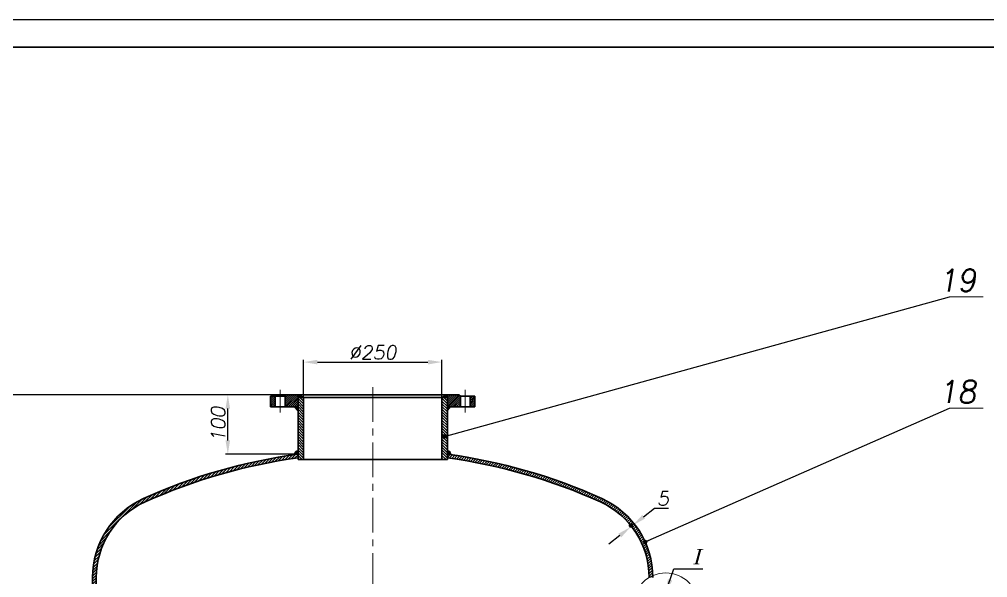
# Model space of a CAD drawing. Extents: x -45808 to 5458, y -9631 to 5897.
# Drawn here: x -44929 to -43177, y -2240 to -1231 of the extents above; entities that cross this region are included whole.
import ezdxf

# ---------------------------------------------------------------- set-up
doc = ezdxf.new("R2010")
doc.units = 0
doc.header["$LTSCALE"] = 50
doc.header["$MEASUREMENT"] = 0
doc.linetypes.add('CENTER', pattern=[2, 1.25, -0.25, 0.25, -0.25])
doc.layers.get('0').update_dxf_attribs({"linetype": 'CONTINUOUS', "plot": 0})
doc.layers.get('DEFPOINTS').update_dxf_attribs({"linetype": 'CONTINUOUS'})
for name, color, linetype, lineweight in [('Dam', 2, 'CONTINUOUS', 30), ('kthuoc', 3, 'CONTINUOUS', 13), ('manh', 4, 'CONTINUOUS', 13), ('Net manh', 3, 'CONTINUOUS', 13), ('Tam', 1, 'CENTER', 13), ('Tam dut', 1, 'CENTER', 13)]:
    doc.layers.add(name, color=color, linetype=linetype, lineweight=lineweight)
doc.styles.add('chu2.5', font='txt.shx', dxfattribs={"oblique": 10, "height": 25})
doc.styles.add('STYLE1', font='txt.shx', dxfattribs={"oblique": 15, "height": 25})
doc.dimstyles.new('kichthuoc2.5', dxfattribs={"dimtxt": 25, "dimasz": 25, "dimexe": 4, "dimexo": 0, "dimgap": 5, "dimtad": 1, "dimtoh": 1, "dimdec": 0, "dimzin": 0, "dimdsep": 46, "dimtxsty": 'chu2.5', "dimcen": 5, "dimclrd": 256, "dimclre": 256, "dimclrt": 256, "dimadec": 0, "dimazin": 0, "dimtfac": 1, "dimtdec": 0, "dimtmove": 0, "dimatfit": 0, "dimfxl": 1, "dimtolj": 1, "dimtzin": 0, "dimarcsym": 0})
doc.dimstyles.new('TH', dxfattribs={"dimscale": 0, "dimtxt": 2.5, "dimasz": 25, "dimexe": 20, "dimexo": 5, "dimgap": 8, "dimtad": 1, "dimdec": 0, "dimzin": 0, "dimdsep": 46, "dimtxsty": 'STYLE1', "dimcen": 0, "dimse2": 1, "dimsd2": 1, "dimclrd": 6, "dimclre": 6, "dimclrt": 11, "dimadec": 0, "dimazin": 0, "dimtfac": 1, "dimtdec": 0, "dimtofl": 0, "dimtmove": 0, "dimatfit": 3, "dimfxl": 1, "dimtolj": 1, "dimtzin": 0, "dimarcsym": 0})
pattern_1 = [(225, (-34488.0226, 2620.983), (1.76776695, -1.76776695), [])]
pattern_2 = [(45, (-393.232, 0), (-2.45523188, 2.45523188), [])]
pattern_3 = [(135, (-393.232, 0), (-2.45523188, -2.45523188), [])]

# ---------------------------------------------------------------- blocks, each defined once
blk = doc.blocks.new('*D23')
at = {"layer": 'DEFPOINTS', "color": 0}
for p in [(-44393.2, -1909.2), (-45168.8, -2286.9), (-44985.2, -2286.9)]:
    blk.add_point(p, dxfattribs=at)
at = {"layer": 'kthuoc', "lineweight": -2}
for p, q in [((-44393.2, -1909.2), (-45172.8, -1909.2)), ((-45168.8, -1934.2), (-45168.8, -2261.9)), ((-44985.2, -2286.9), (-45172.8, -2286.9))]:
    blk.add_line(p, q, dxfattribs=at)
at = {"layer": 'kthuoc'}
for points in [[(-45172.9, -1934.2), (-45164.6, -1934.2), (-45168.8, -1909.2)], [(-45172.9, -2261.9), (-45164.6, -2261.9), (-45168.8, -2286.9)]]:
    blk.add_solid(points, dxfattribs=at)
at = {"layer": 'kthuoc', "insert": (-45186.3, -2098), "char_height": 25, "attachment_point": 5, "rotation": 90, "style": 'chu2.5'}
blk.add_mtext('\\A1;380', dxfattribs=at)
blk = doc.blocks.new('*D48')
at = {"layer": 'DEFPOINTS', "color": 0}
for p in [(-44164.6, -1850.2), (-44414.6, -2007.9), (-44164.6, -2019.3)]:
    blk.add_point(p, dxfattribs=at)
at = {"layer": 'Net manh', "lineweight": -2}
for p, q in [((-44414.6, -2007.9), (-44414.6, -1846.2)), ((-44389.6, -1850.2), (-44189.6, -1850.2)), ((-44164.6, -2019.3), (-44164.6, -1846.2))]:
    blk.add_line(p, q, dxfattribs=at)
at = {"layer": 'Net manh'}
for points in [[(-44389.6, -1846.1), (-44389.6, -1854.4), (-44414.6, -1850.2)], [(-44189.6, -1846.1), (-44189.6, -1854.4), (-44164.6, -1850.2)]]:
    blk.add_solid(points, dxfattribs=at)
at = {"layer": 'Net manh', "insert": (-44289.6, -1832.7), "char_height": 25, "attachment_point": 5, "style": 'chu2.5'}
blk.add_mtext('\\A1;%%c250', dxfattribs=at)
blk = doc.blocks.new('*D49')
at = {"layer": 'DEFPOINTS', "color": 0}
for p in [(-43823.2, -2148.2), (-43819.2, -2145.1), (-43819.2, -2145.1)]:
    blk.add_point(p, dxfattribs=at)
at = {"layer": 'kthuoc', "lineweight": -2}
for p, q in [((-43799.6, -2129.7), (-43779.9, -2114.2)), ((-43779.9, -2114.2), (-43754.5, -2114.2)), ((-43823.2, -2148.2), (-43825.6, -2145)), ((-43823.2, -2148.2), (-43819.2, -2145.1)), ((-43819.2, -2145.1), (-43821.7, -2141.9)), ((-43842.8, -2163.6), (-43862.5, -2179))]:
    blk.add_line(p, q, dxfattribs=at)
at = {"layer": 'kthuoc'}
for points in [[(-43802.1, -2126.4), (-43797, -2132.9), (-43819.2, -2145.1)], [(-43845.4, -2160.3), (-43840.3, -2166.9), (-43823.2, -2148.2)]]:
    blk.add_solid(points, dxfattribs=at)
at = {"layer": 'kthuoc', "insert": (-43764.7, -2096.7), "char_height": 25, "attachment_point": 5, "style": 'chu2.5'}
blk.add_mtext('\\A1;5', dxfattribs=at)
blk = doc.blocks.new('*D88')
at = {"layer": 'DEFPOINTS', "color": 0}
for p in [(-44551.6, -1909.2), (-44400.6, -1909.2), (-44424.6, -2016.6)]:
    blk.add_point(p, dxfattribs=at)
at = {"layer": 'Net manh', "lineweight": -2}
for p, q in [((-44400.6, -1909.2), (-44555.6, -1909.2)), ((-44551.6, -1991.6), (-44551.6, -1934.2)), ((-44424.6, -2016.6), (-44555.6, -2016.6))]:
    blk.add_line(p, q, dxfattribs=at)
at = {"layer": 'Net manh'}
for points in [[(-44555.8, -1934.2), (-44547.5, -1934.2), (-44551.6, -1909.2)], [(-44555.8, -1991.6), (-44547.5, -1991.6), (-44551.6, -2016.6)]]:
    blk.add_solid(points, dxfattribs=at)
at = {"layer": 'Net manh', "insert": (-44569.1, -1962.9), "char_height": 25, "attachment_point": 5, "rotation": 90, "style": 'chu2.5'}
blk.add_mtext('\\A1;100', dxfattribs=at)

msp = doc.modelspace()

# ---------------------------------------------------------------- hatches: boundary and pattern name
at = {"layer": 'kthuoc'}
h = msp.add_hatch(dxfattribs=at)
h.set_pattern_fill('ANSI31', color=256, scale=20, angle=180, style=0)
h.set_pattern_definition(pattern_1)
h.paths.add_polyline_path([(-44474.6, -1911.7), (-44474.6, -1931.2), (-44466.1, -1931.2), (-44466.1, -1911.7)])
h.paths.add_polyline_path([(-44445.6, -1909.2), (-44448.1, -1911.7), (-44448.1, -1931.2), (-44424.6, -1931.2), (-44424.6, -1909.2)])
for points in [[(-44424.6, -1909.2), (-44424.6, -1914.2), (-44414.6, -1914.2)], [(-44164.6, -1914.2), (-44154.6, -1914.2), (-44154.6, -1909.2)], [(-44432.4, -1931.2), (-44424.6, -1939), (-44424.6, -1931.2)], [(-44148.6, -1931.2), (-44154.6, -1937.2), (-44154.6, -1931.2)], [(-44431, -2017.5, -0.00162), (-44424.6, -2016.6), (-44424.6, -2010.1, 0.45531)], [(-44148.2, -2017.5, 0.00162), (-44154.6, -2016.6), (-44154.6, -2010.1, -0.45531)]]:
    msp.add_hatch(color=256, dxfattribs=at).paths.add_polyline_path(points)
h = msp.add_hatch(dxfattribs=at)
h.set_pattern_fill('ANSI31', color=256, scale=20, angle=180, style=0)
h.set_pattern_definition(pattern_1)
h.paths.add_polyline_path([(-44113.1, -1931.2), (-44104.6, -1931.2), (-44104.6, -1911.7), (-44113.1, -1911.7)])
h.paths.add_polyline_path([(-44131.1, -1931.2), (-44131.1, -1911.7), (-44133.6, -1909.2), (-44154.6, -1909.2), (-44154.6, -1931.2)])
at = {"layer": 'Net manh'}
h = msp.add_hatch(dxfattribs=at)
h.set_pattern_fill('ANSI31', color=256, scale=27.777778, angle=90, style=0)
h.set_pattern_definition(pattern_3)
h.paths.add_polyline_path([(-44414.6, -1914.2), (-44424.6, -1914.2), (-44424.6, -2026.3), (-44414.6, -2026.3)])
h = msp.add_hatch(dxfattribs=at)
h.set_pattern_fill('ANSI31', color=256, scale=27.777778, angle=90, style=0)
h.set_pattern_definition(pattern_3)
h.paths.add_polyline_path([(-44164.6, -1914.2), (-44154.6, -1914.2), (-44154.6, -2026.3), (-44164.6, -2026.3)])
h = msp.add_hatch(dxfattribs=at)
h.set_pattern_fill('ANSI31', color=256, scale=27.777778, style=0)
h.set_pattern_definition(pattern_2)
h.paths.add_polyline_path([(-44704.1, -2096.8, 0.294716), (-44796.3, -2239.5), (-44789.6, -2239.5, -0.294716), (-44701.4, -2102.8, -0.07237), (-44424.6, -2023.3), (-44424.6, -2016.6, 0.072597)])
h = msp.add_hatch(dxfattribs=at)
h.set_pattern_fill('ANSI31', color=256, scale=27.777778, style=0)
h.set_pattern_definition(pattern_2)
h.paths.add_polyline_path([(-43875.1, -2096.8, -0.294716), (-43782.9, -2239.5), (-43789.6, -2239.5, 0.294716), (-43877.8, -2102.8, 0.07237), (-44154.6, -2023.3), (-44154.6, -2016.6, -0.072597)])
h = msp.add_hatch(dxfattribs=at)
h.set_pattern_fill('ANSI31', color=256, scale=27.777778, style=0)
h.set_pattern_definition(pattern_2)
h.paths.add_polyline_path([(-44789.6, -2239.5), (-44796.3, -2239.5), (-44796.3, -2279.5), (-44789.6, -2279.5)])

# ---------------------------------------------------------------- linework, layer by layer
msp.add_lwpolyline([(-45808, -9631.1), (-45808, -1231.1), (-39868, -1231.1), (-39868, -9631.1), (-45808, -9631.1)], close=True)
at = {"layer": 'Dam'}
for p, q in [((-45558, -1281.1), (-39918, -1281.1)), ((-44474.6, -1931.2), (-44474.6, -1911.7)), ((-44474.6, -1911.7), (-44448.1, -1911.7)), ((-44466.1, -1931.2), (-44466.1, -1911.7)), ((-44448.1, -1911.7), (-44445.6, -1909.2)), ((-44448.1, -1931.2), (-44448.1, -1911.7)), ((-44445.6, -1909.2), (-44289.6, -1909.2)), ((-44424.6, -1909.2), (-44414.6, -1914.2)), ((-44424.6, -2026.3), (-44424.6, -1909.2)), ((-44424.6, -1914.2), (-44289.6, -1914.2)), ((-44414.6, -2026.3), (-44414.6, -1914.2)), ((-44133.6, -1909.2), (-44289.6, -1909.2)), ((-44154.6, -1914.2), (-44289.6, -1914.2)), ((-44154.6, -1909.2), (-44164.6, -1914.2)), ((-44164.6, -2026.3), (-44164.6, -1914.2)), ((-44154.6, -2026.3), (-44154.6, -1909.2)), ((-44131.1, -1911.7), (-44133.6, -1909.2)), ((-44104.6, -1911.7), (-44131.1, -1911.7)), ((-44131.1, -1931.2), (-44131.1, -1911.7)), ((-44113.1, -1931.2), (-44113.1, -1911.7)), ((-44104.6, -1931.2), (-44104.6, -1911.7)), ((-44474.6, -1931.2), (-44424.6, -1931.2)), ((-44431.4, -1931.2), (-44424.6, -1939)), ((-44149.3, -1931.2), (-44154.6, -1937.2)), ((-44104.6, -1931.2), (-44154.6, -1931.2)), ((-44424.6, -2026.3), (-44289.6, -2026.3)), ((-44154.6, -2026.3), (-44289.6, -2026.3))]:
    msp.add_line(p, q, dxfattribs=at)
at = {"layer": 'Dam', "color": 2}
for p, q in [((-44796.3, -2283.5), (-44796.3, -2239.5)), ((-44789.6, -2239.5), (-44789.6, -2279.5))]:
    msp.add_line(p, q, dxfattribs=at)
at = {"layer": 'Dam'}
for centre, radius, start, end in [((-44289.6, -3014.1), 1006.7, 97.7069, 114.3157), ((-44289.6, -3014.1), 1000, 97.7586, 114.3157), ((-44289.6, -3014.1), 1006.7, 65.6843, 82.2931), ((-44289.6, -3014.1), 1000, 65.6843, 82.2414), ((-44639.6, -2239.5), 156.7, 114.3157, 180), ((-43939.6, -2239.5), 156.7, 360, 65.6843), ((-44639.6, -2239.5), 150, 114.3157, 180), ((-43939.6, -2239.5), 150, 360, 65.6843)]:
    msp.add_arc(centre, radius, start, end, dxfattribs=at)
at = {"layer": 'kthuoc'}
for p, q in [((-43246.5, -1732.1), (-43185.8, -1732.1)), ((-43246.5, -1933.3), (-43185.8, -1933.3))]:
    msp.add_line(p, q, dxfattribs=at)
for centre, start, end in [((-44424.6, -2016.6), 90, 187.9209), ((-44154.6, -2016.6), 352.0791, 90)]:
    msp.add_arc(centre, 6.5, start, end, dxfattribs=at)
at = {"layer": 'Net manh'}
msp.add_circle((-43759.5, -2289.8), 58.8, dxfattribs=at)
at = {"layer": 'Tam'}
for p, q in [((-44457.1, -1941), (-44457.1, -1900.3)), ((-44122.1, -1941), (-44122.1, -1900.3))]:
    msp.add_line(p, q, dxfattribs=at)
at = {"layer": 'Tam dut'}
msp.add_line((-44289.6, -8457.9), (-44289.6, -1887.1), dxfattribs=at)

# ---------------------------------------------------------------- texts
at = {"layer": 'manh', "char_height": 40, "attachment_point": 9, "style": 'chu2.5'}
for s, insert in [('19', (-43198.2, -1722.4)), ('18', (-43198.2, -1923.7))]:
    msp.add_mtext(s, dxfattribs=dict(at, insert=insert))
at = {"layer": 'Net manh', "color": 2, "insert": (-43711.5, -2201.7), "char_height": 27.778, "attachment_point": 4, "style": 'STYLE1'}
msp.add_mtext('\\f.VnTimeH|b0|i0|c0|p34;I', dxfattribs=at)

# ---------------------------------------------------------------- dimensions: what is measured, and where the dimension line sits
at = {"layer": 'kthuoc'}
dim = msp.add_linear_dim(base=(-45168.8, -2286.9), p1=(-44393.2, -1909.2), p2=(-44985.2, -2286.9), angle=90, text='380', dimstyle='kichthuoc2.5', dxfattribs=at)
dim.commit()
dim.dimension.update_dxf_attribs({"geometry": '*D23', "text_midpoint": (-45186.3, -2098)})
dim = msp.add_aligned_dim(p1=(-43823.2, -2148.2), p2=(-43819.2, -2145.1), distance=0, dimstyle='kichthuoc2.5', dxfattribs=at)
dim.commit()
dim.dimension.update_dxf_attribs({"geometry": '*D49', "text_midpoint": (-43764.7, -2096.7)})
at = {"layer": 'Net manh'}
for base, p1, p2, angle, text, picture, middle in [((-44164.6, -1850.2), (-44414.6, -2007.9), (-44164.6, -2019.3), 180, '%%c<>', '*D48', (-44289.6, -1832.7)), ((-44551.6, -1909.2), (-44424.6, -2016.6), (-44400.6, -1909.2), 90, '100', '*D88', (-44569.1, -1962.9))]:
    dim = msp.add_linear_dim(base=base, p1=p1, p2=p2, angle=angle, text=text, dimstyle='kichthuoc2.5', dxfattribs=at)
    dim.commit()
    dim.dimension.update_dxf_attribs({"geometry": picture, "text_midpoint": middle})

# ---------------------------------------------------------------- leaders
at = {"layer": 'kthuoc'}
for points in [[(-44159.6, -1984.4), (-43246.5, -1732.1)], [(-43796.7, -2175.2), (-43246.5, -1933.3)]]:
    msp.add_leader(points, dimstyle='kichthuoc2.5', override={"dimasz": 8, "dimtad": 0, "dimldrblk": 'Dot'}, dxfattribs=at)
at = {"layer": 'Net manh', "color": 2, "annotation_type": 0, "has_hookline": 1, "hookline_direction": 0, "text_width": 18.9}
msp.add_leader([(-43760.1, -2267.2), (-43744.7, -2223.8), (-43719.7, -2223.8)], dimstyle='TH', override={"dimscale": 1, "dimgap": 8.2, "dimtoh": 1, "dimcen": 0.09, "dimse2": 0, "dimsd2": 0, "dimclrd": 256, "dimclre": 256, "dimclrt": 256, "dimtofl": 1, "dimtmove": 1}, dxfattribs=at)

doc.saveas('drawing.dxf')
